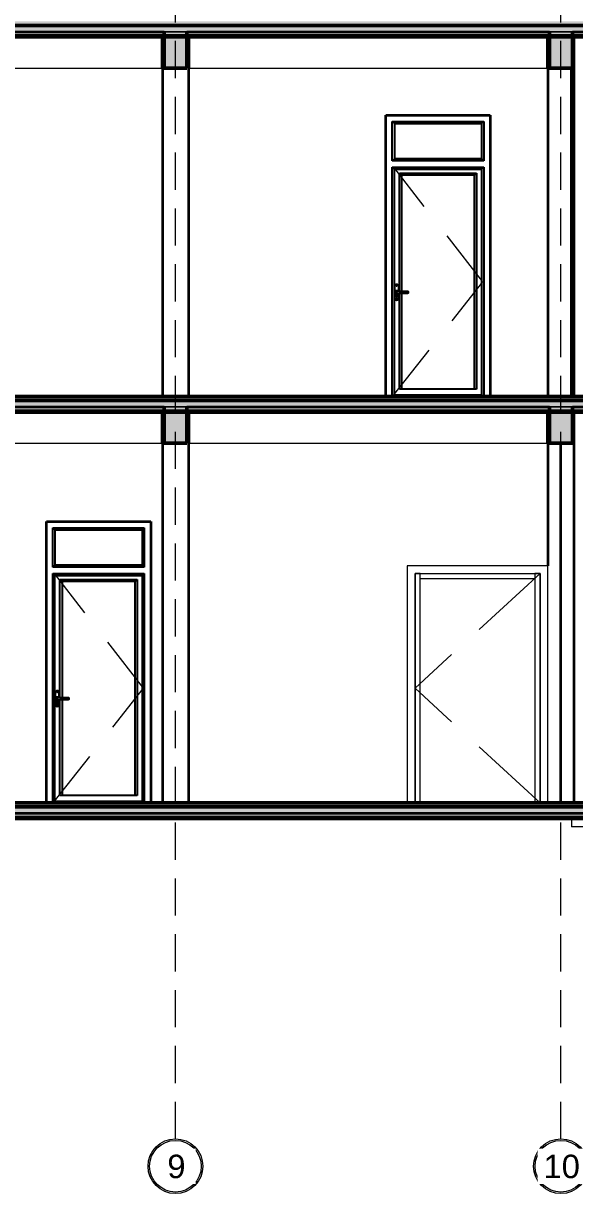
# Model space of a CAD drawing. Header units: millimetres. Extents: x -31177 to 43935, y -145912 to 20306.
# Drawn here: x 28190 to 33481, y -38751 to -27520 of the extents above; entities that cross this region are included whole.
import ezdxf

# ---------------------------------------------------------------- set-up
doc = ezdxf.new("R2010")
doc.units = ezdxf.units.MM
doc.linetypes.add('Centre', pattern=[2381.25, 476.25, -357.1875, 1190.625, -357.1875])
doc.linetypes.add('Hidden', pattern=[535.78125, 357.1875, -178.59375])
for name, color, linetype, lineweight in [('A-DOOR', 2, 'Continuous', 25), ('A-DOOR-FRAM', 2, 'Continuous', 18), ('A-FLOR', 7, 'Continuous', 18), ('A-FLOR-HRAL', 2, 'Continuous', 18), ('A-FLOR-MCUT', 7, 'Continuous', 50), ('A-FLOR-PATT', 8, 'Continuous', 50), ('A-WALL', 7, 'Continuous', 35), ('S-BEAM', 7, 'Continuous', 18), ('S-COLS', 7, 'Continuous', 35), ('S-FNDN', 7, 'Continuous', 18), ('S-GRID', 1, 'Continuous', 9), ('S-GRID-IDEN', 1, 'Continuous', 9), ('S-STRS', 2, 'Continuous', 25)]:
    doc.layers.add(name, color=color, linetype=linetype, lineweight=lineweight)
doc.styles.add('Arial_1', font='arial.ttf', dxfattribs={"height": 225})
pattern_1 = [(0, (4470.77, -29654.6), (476.25, 476.25), [476.25, -476.25]), (0, (4470.77, -29476), (476.25, 476.25), [476.25, -476.25]), (0, (4470.77, -29297.43), (476.25, 476.25), [476.25, -476.25]), (90, (4530.3, -29237.9), (-476.25, 476.25), [476.25, -476.25]), (90, (4708.9, -29237.9), (-476.25, 476.25), [476.25, -476.25]), (90, (4887.5, -29237.9), (-476.25, 476.25), [476.25, -476.25])]
pattern_2 = [(0, (4470.77, -29654.615), (304.8, 76.2), [25.146, -203.454, 25.146, -203.454, -1219.2]), (0, (4470.77, -29654.615), (304.8, 76.2), [-457.2, 25.146, -432.054, 25.146, -203.454, -533.4]), (0, (4470.77, -29654.615), (304.8, 76.2), [-1143, 25.146, -127.254, 25.146, -355.854]), (120, (4585.07, -29616.515), (-218.39114, 225.86454), [25.146, -203.454, 25.146, -203.454, -1219.2]), (120, (4585.07, -29616.515), (-218.39114, 225.86454), [-457.2, 25.146, -432.054, 25.146, -203.454, -533.4]), (120, (4585.07, -29616.515), (-218.39114, 225.86454), [-1143, 25.146, -127.254, 25.146, -355.854]), (240, (4623.17, -29464.115), (-86.40886, -302.06454), [25.146, -203.454, 25.146, -203.454, -1219.2]), (240, (4623.17, -29464.115), (-86.40886, -302.06454), [-457.2, 25.146, -432.054, 25.146, -203.454, -533.4]), (240, (4623.17, -29464.115), (-86.40886, -302.06454), [-1143, 25.146, -127.254, 25.146, -355.854])]
pattern_3 = [(50, (4470.77, -29654.6), (546.5526, -47.8174), [57.15, -628.65]), (355, (4470.77, -29654.6), (-105.728, 573.17), [45.72, -502.92]), (100.451, (4516.3, -29658.6), (440.8275, 525.35), [48.57, -534.27]), (46.184, (4470.8, -29502.2), (813.237, -126.128), [85.725, -942.975]), (96.636, (4538.5, -29512.7), (712.207, 742.283), [72.855, -801.405]), (351.184, (4470.8, -29502.2), (712.215, 742.276), [68.58, -754.38]), (21, (4546.97, -29540.3), (454.8433, -306.796), [57.15, -628.65]), (326, (4546.97, -29540.3), (185.406, 552.564), [45.72, -502.92]), (71.451, (4584.87, -29565.9), (640.251, 245.764), [48.57, -534.27]), (37.5, (4470.77, -29654.62), (9.2664, 253.665), [25.146, -471.678, 25.146, -485.394, -504.825]), (37.5, (4470.77, -29654.62), (9.2664, 253.665), [-1007.364, 25.146, -479.679]), (7.5, (4470.77, -29654.62), (200.4594, 300.5414), [25.146, -265.938, 25.146, -460.248, -192.405]), (7.5, (4470.77, -29654.62), (200.4594, 300.5414), [-776.478, 25.146, -167.259]), (327.5, (4300.84, -29654.62), (406.7728, -17.1864), [25.146, -165.354, 25.146, -569.214, -788.67]), (327.5, (4300.84, -29654.62), (406.7728, -17.1864), [-784.86, 25.146, -763.524]), (317.5, (4224.64, -29654.6), (444.388, 76.2803), [25.146, -222.504, 25.146, -369.57, -560.07]), (317.5, (4224.64, -29654.6), (444.388, 76.2803), [-642.366, 25.146, -534.924])]

# ---------------------------------------------------------------- blocks, each defined once
blk = doc.blocks.new('CỬA 1 CÁNH EROWINDOW_có ô chết_ - D4_1000x2200-2361184-MẶT CẮT 2-2')
at = {"layer": 'A-DOOR'}
for p, q in [((20311, 2639), (21189, 2639)), ((20311, 2639), (20331, 2619)), ((20311, 2261), (20311, 2639)), ((20311, 2261), (20311, 2639)), ((20311, 2639), (21189, 2639)), ((20331, 2619), (21169, 2619)), ((20331, 2619), (20331, 2281)), ((21169, 2619), (21189, 2639)), ((21169, 2619), (21169, 2281)), ((21189, 2639), (21189, 2261)), ((21189, 2639), (21189, 2261)), ((20331, 2281), (20311, 2261)), ((21189, 2261), (20311, 2261)), ((21189, 2261), (20311, 2261)), ((21169, 2281), (20331, 2281)), ((21169, 2281), (21189, 2261)), ((20331, 2180), (20311, 2200)), ((20311, 0), (20311, 2200)), ((20311, 2200), (21189, 2200)), ((20311, 2200), (21189, 2200)), ((20311, 0), (20311, 2200)), ((20331, 0), (20331, 2180)), ((20331, 2180), (21169, 2180)), ((20399, 2124), (20379, 2144)), ((20379, 1013), (20379, 2144)), ((20379, 2144), (21121, 2144)), ((20379, 1013), (20379, 2144)), ((20379, 2144), (21121, 2144)), ((21101, 2124), (21121, 2144)), ((21121, 2144), (21121, 71)), ((21121, 2144), (21121, 71)), ((21169, 2180), (21189, 2200)), ((21169, 2180), (21169, 0)), ((21189, 2200), (21189, 0)), ((21189, 2200), (21189, 0)), ((21101, 2124), (20399, 2124)), ((20399, 2124), (20399, 1008)), ((21101, 71), (21101, 2124)), ((20333, 1055), (20333, 945)), ((20379, 1013), (20353, 1013)), ((20373, 1013), (20373, 1055)), ((20389, 1008), (20379, 1013)), ((20349, 960), (20349, 971)), ((20350, 953), (20350, 958)), ((20350, 958), (20350, 953)), ((20351, 973), (20355, 973)), ((20378, 1009), (20353, 1009)), ((20353, 991), (20378, 991)), ((20353, 987), (20379, 987)), ((20356, 958), (20356, 953)), ((20356, 953), (20356, 958)), ((20357, 971), (20357, 960)), ((20373, 945), (20373, 987)), ((20388, 1004), (20378, 1009)), ((20378, 991), (20388, 996)), ((20379, 987), (20389, 992)), ((20379, 71), (20379, 987)), ((20379, 71), (20379, 987)), ((20459, 1004), (20388, 1004)), ((20388, 996), (20459, 996)), ((20459, 1008), (20389, 1008)), ((20389, 992), (20459, 992)), ((20399, 992), (20399, 71)), ((20331, 15), (21169, 15)), ((21121, 71), (20379, 71))]:
    blk.add_line(p, q, dxfattribs=at)
at = {"layer": 'A-DOOR', "linetype": 'Centre', "lineweight": 18}
for p, q in [((20323, 2200), (21177, 1100)), ((21177, 1100), (20323, 15))]:
    blk.add_line(p, q, dxfattribs=at)
at = {"layer": 'A-DOOR', "flags": 128}
for points in [[(20353, 1013), (20352, 1013), (20352, 1013), (20351, 1013), (20351, 1013), (20350, 1013), (20350, 1013), (20349, 1012), (20349, 1012), (20348, 1012), (20348, 1012), (20347, 1012), (20347, 1012), (20347, 1011), (20346, 1011), (20346, 1011), (20345, 1010), (20345, 1010), (20344, 1010), (20344, 1009), (20344, 1009), (20343, 1009), (20343, 1008), (20343, 1008), (20342, 1007), (20342, 1007), (20342, 1007), (20342, 1006), (20341, 1006), (20341, 1005), (20341, 1005), (20341, 1004), (20341, 1004), (20340, 1003), (20340, 1003), (20340, 1002), (20340, 1002), (20340, 1001), (20340, 1001), (20340, 1000), (20340, 1000), (20340, 999), (20340, 999), (20340, 998), (20340, 998), (20340, 997), (20340, 997), (20341, 996), (20341, 996), (20341, 995), (20341, 995), (20341, 994), (20342, 994), (20342, 993), (20342, 993), (20342, 992), (20343, 992), (20343, 992), (20343, 991), (20344, 991), (20344, 990), (20345, 990), (20345, 990), (20345, 989), (20346, 989), (20346, 989), (20347, 989), (20347, 988), (20348, 988), (20348, 988), (20349, 988), (20349, 988), (20350, 987), (20350, 987), (20351, 987), (20351, 987), (20352, 987), (20352, 987), (20353, 987), (20353, 987)], [(20467, 1001), (20467, 1001), (20467, 1001), (20467, 1002), (20467, 1002), (20467, 1002), (20467, 1002), (20467, 1003), (20466, 1003), (20466, 1003), (20466, 1004), (20466, 1004), (20466, 1004), (20466, 1004), (20465, 1005), (20465, 1005), (20465, 1005), (20465, 1005), (20465, 1006), (20464, 1006), (20464, 1006), (20464, 1006), (20464, 1007), (20463, 1007), (20463, 1007), (20463, 1007), (20463, 1007), (20462, 1007), (20462, 1007), (20462, 1008), (20461, 1008), (20461, 1008), (20461, 1008), (20460, 1008), (20460, 1008), (20460, 1008), (20459, 1008), (20459, 1008), (20459, 1008)], [(20459, 992), (20459, 992), (20460, 992), (20460, 992), (20460, 992), (20461, 992), (20461, 992), (20461, 992), (20462, 992), (20462, 993), (20462, 993), (20462, 993), (20463, 993), (20463, 993), (20463, 993), (20464, 993), (20464, 994), (20464, 994), (20464, 994), (20465, 994), (20465, 994), (20465, 995), (20465, 995), (20465, 995), (20466, 995), (20466, 996), (20466, 996), (20466, 996), (20466, 997), (20466, 997), (20466, 997), (20467, 997), (20467, 998), (20467, 998), (20467, 998), (20467, 999), (20467, 999), (20467, 999), (20467, 1000), (20467, 1000), (20467, 1000), (20467, 1001)]]:
    blk.add_lwpolyline(points, dxfattribs=at)
at = {"layer": 'A-DOOR'}
for centre, radius, start, end in [((20353, 1055), 20, 0, 180), ((20353, 1000), 15, 59.6784, 180), ((20353, 1000), 15, 129.4693, 135), ((20353, 1000), 15, 114.4972, 120), ((20353, 1000), 15, 99.6105, 105), ((20353, 1063), 3, 0, 180), ((20353, 1063), 3, 180, 0), ((20353, 1000), 15, 84.7698, 90), ((20353, 1000), 15, 69.9569, 75), ((20353, 945), 20, 180, 360), ((20353, 1000), 15, 180, 300.3216), ((20353, 1000), 15, 225, 230.5307), ((20353, 1000), 8.66, 90, 270), ((20353, 1000), 15, 240, 245.5028), ((20353, 1000), 15, 255, 260.3895), ((20351, 971), 2.04, 90, 180), ((20350, 960), 1.99, 180, 268.9596), ((20350, 960), 1.99, 224.4798, 268.9596), ((20353, 1000), 3.02, 0, 180), ((20353, 1000), 3.02, 180, 0), ((20353, 938), 3, 0, 180), ((20353, 938), 3, 180, 0), ((20353, 953), 2.5, 180, 0), ((20353, 1000), 15, 270, 275.2302), ((20353, 1000), 3.02, 30, 45), ((20353, 1000), 3.02, 315, 330), ((20355, 971), 2.04, 0, 90), ((20356, 960), 1.99, 271.0404, 0), ((20356, 960), 1.99, 271.0404, 315.5202), ((20353, 1000), 15, 285, 290.0431), ((20459, 1000), 3.66, 270, 90)]:
    blk.add_arc(centre, radius, start, end, dxfattribs=at)
for points in [[(20379, 1013), (20379, 1013), (20379, 1013), (20378, 1011), (20378, 1009), (20378, 1009)], [(20379, 987), (20379, 987), (20379, 987), (20378, 989), (20378, 991), (20378, 991)], [(20389, 1008), (20389, 1008), (20389, 1008), (20388, 1006), (20388, 1004), (20388, 1004)], [(20389, 992), (20389, 992), (20389, 992), (20388, 994), (20388, 996), (20388, 996)]]:
    blk.add_open_spline(points, degree=3, dxfattribs=at)
blk = doc.blocks.new('Cua_Chong_Chay_D7_1Canh - D7_1200x2200-2407364-MẶT CẮT 2-2')
at = {"layer": 'A-DOOR', "linetype": 'Centre', "lineweight": 18}
for q in [(33150, 2200), (33150, 0)]:
    blk.add_line((31950, 1100), q, dxfattribs=at)
at = {"layer": 'A-DOOR-FRAM'}
for p, q in [((33225, 2275), (31875, 2275)), ((31875, 2275), (31875, 0)), ((33225, 0), (33225, 2275)), ((31950, 0), (31950, 2200)), ((31950, 2200), (33150, 2200)), ((31950, 2200), (31950, 0)), ((32000, 2200), (31950, 2200)), ((32000, 0), (32000, 2200)), ((32000, 2200), (33100, 2200)), ((32000, 2150), (32000, 2200)), ((33100, 2150), (32000, 2150)), ((33100, 2200), (33100, 0)), ((33150, 2200), (33100, 2200)), ((33100, 2200), (33100, 2150)), ((33150, 2200), (33150, 0)), ((33150, 0), (33150, 2200))]:
    blk.add_line(p, q, dxfattribs=at)
blk = doc.blocks.new('M_Concrete-Rectangular-Column - COT250X400-V2-MẶT CẮT 2-2')
at = {"layer": 'S-COLS'}
for p, q in [((7925, 3750), (7925, 0)), ((8175, 3750), (8175, 0))]:
    blk.add_line(p, q, dxfattribs=at)
blk = doc.blocks.new('M_Concrete-Rectangular-Column - COT250X400-V3-MẶT CẮT 2-2')
at = {"layer": 'S-COLS'}
for p, q in [((33225, 3750), (33225, 2275)), ((33475, 3750), (33475, 0))]:
    blk.add_line(p, q, dxfattribs=at)
blk = doc.blocks.new('Railing - 150mm-2368385-MẶT CẮT 2-2')
at = {"layer": 'A-FLOR-HRAL'}
blk.add_line((7924, 3573), (7911, 3573), dxfattribs=at)
blk = doc.blocks.new('Railing - Railing-2368593-MẶT CẮT 2-2')
blk.add_blockref('Railing - 150mm-2368385-MẶT CẮT 2-2', (25300, 0))
blk = doc.blocks.new('CỬA 1 CÁNH EROWINDOW_có ô chết_ - D4_1000x2200-V6-MẶT CẮT 2-2')
at = {"layer": 'A-DOOR'}
for p, q in [((20611, 6539), (21489, 6539)), ((20611, 6539), (20631, 6519)), ((20611, 6161), (20611, 6539)), ((20611, 6161), (20611, 6539)), ((20611, 6539), (21489, 6539)), ((20631, 6519), (21469, 6519)), ((20631, 6519), (20631, 6181)), ((21469, 6519), (21489, 6539)), ((21469, 6519), (21469, 6181)), ((21489, 6539), (21489, 6161)), ((21489, 6539), (21489, 6161)), ((20631, 6181), (20611, 6161)), ((21469, 6181), (20631, 6181)), ((21469, 6181), (21489, 6161)), ((21489, 6161), (20611, 6161)), ((21489, 6161), (20611, 6161)), ((20631, 6080), (20611, 6100)), ((20611, 3900), (20611, 6100)), ((20611, 6100), (21489, 6100)), ((20611, 6100), (21489, 6100)), ((20611, 3900), (20611, 6100)), ((20631, 3900), (20631, 6080)), ((20631, 6080), (21469, 6080)), ((21469, 6080), (21489, 6100)), ((21469, 6080), (21469, 3900)), ((21489, 6100), (21489, 3900)), ((21489, 6100), (21489, 3900)), ((20699, 6024), (20679, 6044)), ((20679, 4913), (20679, 6044)), ((20679, 6044), (21421, 6044)), ((20679, 4913), (20679, 6044)), ((20679, 6044), (21421, 6044)), ((21401, 6024), (20699, 6024)), ((20699, 6024), (20699, 4908)), ((21401, 6024), (21421, 6044)), ((21401, 3971), (21401, 6024)), ((21421, 6044), (21421, 3971)), ((21421, 6044), (21421, 3971)), ((20633, 4955), (20633, 4845)), ((20673, 4913), (20673, 4955)), ((20649, 4860), (20649, 4871)), ((20650, 4853), (20650, 4858)), ((20650, 4858), (20650, 4853)), ((20651, 4873), (20655, 4873)), ((20679, 4913), (20653, 4913)), ((20678, 4909), (20653, 4909)), ((20653, 4891), (20678, 4891)), ((20653, 4887), (20679, 4887)), ((20656, 4858), (20656, 4853)), ((20656, 4853), (20656, 4858)), ((20657, 4871), (20657, 4860)), ((20673, 4845), (20673, 4887)), ((20688, 4904), (20678, 4909)), ((20678, 4891), (20688, 4896)), ((20689, 4908), (20679, 4913)), ((20679, 4887), (20689, 4892)), ((20679, 3971), (20679, 4887)), ((20679, 3971), (20679, 4887)), ((20759, 4904), (20688, 4904)), ((20688, 4896), (20759, 4896)), ((20759, 4908), (20689, 4908)), ((20689, 4892), (20759, 4892)), ((20699, 4892), (20699, 3971)), ((21421, 3971), (20679, 3971)), ((20631, 3915), (21469, 3915))]:
    blk.add_line(p, q, dxfattribs=at)
at = {"layer": 'A-DOOR', "linetype": 'Centre', "lineweight": 18}
for p, q in [((20623, 6100), (21477, 5000)), ((21477, 5000), (20623, 3915))]:
    blk.add_line(p, q, dxfattribs=at)
at = {"layer": 'A-DOOR', "flags": 128}
for points in [[(20653, 4913), (20652, 4913), (20652, 4913), (20651, 4913), (20651, 4913), (20650, 4913), (20650, 4913), (20649, 4912), (20649, 4912), (20648, 4912), (20648, 4912), (20647, 4912), (20647, 4912), (20647, 4911), (20646, 4911), (20646, 4911), (20645, 4910), (20645, 4910), (20644, 4910), (20644, 4909), (20644, 4909), (20643, 4909), (20643, 4908), (20643, 4908), (20642, 4907), (20642, 4907), (20642, 4907), (20642, 4906), (20641, 4906), (20641, 4905), (20641, 4905), (20641, 4904), (20641, 4904), (20640, 4903), (20640, 4903), (20640, 4902), (20640, 4902), (20640, 4901), (20640, 4901), (20640, 4900), (20640, 4900), (20640, 4899), (20640, 4899), (20640, 4898), (20640, 4898), (20640, 4897), (20640, 4897), (20641, 4896), (20641, 4896), (20641, 4895), (20641, 4895), (20641, 4894), (20642, 4894), (20642, 4893), (20642, 4893), (20642, 4892), (20643, 4892), (20643, 4892), (20643, 4891), (20644, 4891), (20644, 4890), (20645, 4890), (20645, 4890), (20645, 4889), (20646, 4889), (20646, 4889), (20647, 4889), (20647, 4888), (20648, 4888), (20648, 4888), (20649, 4888), (20649, 4888), (20650, 4887), (20650, 4887), (20651, 4887), (20651, 4887), (20652, 4887), (20652, 4887), (20653, 4887), (20653, 4887)], [(20759, 4892), (20759, 4892), (20760, 4892), (20760, 4892), (20760, 4892), (20761, 4892), (20761, 4892), (20761, 4892), (20762, 4892), (20762, 4893), (20762, 4893), (20762, 4893), (20763, 4893), (20763, 4893), (20763, 4893), (20764, 4893), (20764, 4894), (20764, 4894), (20764, 4894), (20765, 4894), (20765, 4894), (20765, 4895), (20765, 4895), (20765, 4895), (20766, 4895), (20766, 4896), (20766, 4896), (20766, 4896), (20766, 4897), (20766, 4897), (20766, 4897), (20767, 4897), (20767, 4898), (20767, 4898), (20767, 4898), (20767, 4899), (20767, 4899), (20767, 4899), (20767, 4900), (20767, 4900), (20767, 4900), (20767, 4901), (20767, 4901), (20767, 4901), (20767, 4902), (20767, 4902), (20767, 4902), (20767, 4902), (20767, 4903), (20766, 4903), (20766, 4903), (20766, 4904), (20766, 4904), (20766, 4904), (20766, 4904), (20765, 4905), (20765, 4905), (20765, 4905), (20765, 4905), (20765, 4906), (20764, 4906), (20764, 4906), (20764, 4906), (20764, 4907), (20763, 4907), (20763, 4907), (20763, 4907), (20763, 4907), (20762, 4907), (20762, 4907), (20762, 4908), (20761, 4908), (20761, 4908), (20761, 4908), (20760, 4908), (20760, 4908), (20760, 4908), (20759, 4908), (20759, 4908), (20759, 4908)]]:
    blk.add_lwpolyline(points, dxfattribs=at)
at = {"layer": 'A-DOOR'}
for centre, radius, start, end in [((20653, 4955), 20, 0, 180), ((20653, 4963), 3, 0, 180), ((20653, 4963), 3, 180, 0), ((20653, 4845), 20, 180, 0), ((20653, 4900), 15, 59.6784, 180), ((20653, 4900), 15, 180, 300.3216), ((20653, 4900), 15, 129.4693, 135), ((20653, 4900), 15, 225, 230.5307), ((20653, 4900), 8.66, 90, 270), ((20653, 4900), 15, 114.4972, 120), ((20653, 4900), 15, 240, 245.5028), ((20653, 4900), 15, 99.6105, 105), ((20653, 4900), 15, 255, 260.3895), ((20651, 4871), 2.04, 90, 180), ((20650, 4860), 1.99, 180, 268.9596), ((20650, 4860), 1.99, 224.4798, 268.9596), ((20653, 4900), 3.02, 0, 180), ((20653, 4900), 3.02, 180, 0), ((20653, 4838), 3, 0, 180), ((20653, 4838), 3, 180, 0), ((20653, 4853), 2.5, 180, 0), ((20653, 4900), 15, 84.7698, 90), ((20653, 4900), 15, 270, 275.2302), ((20653, 4900), 3.02, 30, 45), ((20653, 4900), 3.02, 315, 330), ((20655, 4871), 2.04, 0, 90), ((20656, 4860), 1.99, 271.0404, 0), ((20656, 4860), 1.99, 271.0404, 315.5202), ((20653, 4900), 15, 69.9569, 75), ((20653, 4900), 15, 285.6664, 290.0431), ((20759, 4900), 3.66, 270, 90)]:
    blk.add_arc(centre, radius, start, end, dxfattribs=at)
for points in [[(20679, 4913), (20679, 4913), (20679, 4913), (20678, 4911), (20678, 4909), (20678, 4909)], [(20679, 4887), (20679, 4887), (20679, 4887), (20678, 4889), (20678, 4891), (20678, 4891)], [(20689, 4908), (20689, 4908), (20689, 4908), (20688, 4906), (20688, 4904), (20688, 4904)], [(20689, 4892), (20689, 4892), (20689, 4892), (20688, 4894), (20688, 4896), (20688, 4896)]]:
    blk.add_open_spline(points, degree=3, dxfattribs=at)
blk = doc.blocks.new('M_Concrete-Rectangular-Column - COT250X350-2391838-MẶT CẮT 2-2')
at = {"layer": 'S-COLS'}
for p, q in [((425, 7350), (425, 3900)), ((675, 7350), (675, 3900))]:
    blk.add_line(p, q, dxfattribs=at)
blk = doc.blocks.new('Grid - TRUC  D1-102336-MẶT CẮT 2-2')
at = {"layer": 'S-GRID-IDEN'}
for radius in [263, 248]:
    blk.add_circle((550, -3488), radius, dxfattribs=at)

msp = doc.modelspace()

# ---------------------------------------------------------------- hatches: boundary and pattern name
at = {"layer": 'A-FLOR-PATT', "lineweight": 18}
h = msp.add_hatch(dxfattribs=at)
h.set_pattern_fill('FP_1', color=256, style=0, pattern_type=2)
h.set_pattern_definition(pattern_2)
h.paths.add_polyline_path([(37099.4, -27540), (37262.5, -27540), (37262.5, -27500), (-4038, -27500), (-4038, -27540), (36909.5, -27540)])
h = msp.add_hatch(dxfattribs=at)
h.set_pattern_fill('FP_4', color=256, style=0, pattern_type=2)
h.set_pattern_definition(pattern_3)
h.paths.add_polyline_path([(37099.4, -27640), (37262.5, -27640), (37262.5, -27540), (-4038, -27540), (-4038, -27640), (36909.5, -27640)])
h = msp.add_hatch(dxfattribs=at)
h.set_pattern_fill('FP_3', color=256, style=0, pattern_type=2)
h.set_pattern_definition(pattern_1)
h.paths.add_polyline_path([(37099.4, -27650), (37262.5, -27650), (37262.5, -27640), (-4038, -27640), (-4038, -27650), (36909.5, -27650)])
h = msp.add_hatch(dxfattribs=at)
h.set_pattern_fill('FP_1', color=256, style=0, pattern_type=2)
h.set_pattern_definition(pattern_2)
h.paths.add_polyline_path([(37099.4, -31140), (37262.5, -31140), (37262.5, -31100), (-4038, -31100), (-4038, -31140), (37004.4, -31140)])
h = msp.add_hatch(dxfattribs=at)
h.set_pattern_fill('FP_4', color=256, style=0, pattern_type=2)
h.set_pattern_definition(pattern_3)
h.paths.add_polyline_path([(37099.4, -31240), (37262.5, -31240), (37262.5, -31140), (-4038, -31140), (-4038, -31240), (36909.5, -31240)])
h = msp.add_hatch(dxfattribs=at)
h.set_pattern_fill('FP_3', color=256, style=0, pattern_type=2)
h.set_pattern_definition(pattern_1)
h.paths.add_polyline_path([(37099.4, -31250), (37262.5, -31250), (37262.5, -31240), (-4038, -31240), (-4038, -31250), (36909.5, -31250)])
h = msp.add_hatch(dxfattribs=at)
h.set_pattern_fill('FP_1', color=256, style=0, pattern_type=2)
h.set_pattern_definition(pattern_2)
h.paths.add_polyline_path([(37099.4, -35040), (37262.5, -35040), (37262.5, -35000), (-4038, -35000), (-4038, -35040), (37004.4, -35040)])
h = msp.add_hatch(dxfattribs=at)
h.set_pattern_fill('FP_4', color=256, style=0, pattern_type=2)
h.set_pattern_definition(pattern_3)
h.paths.add_polyline_path([(20198, -35140), (37262.5, -35140), (37262.5, -35040), (-4038, -35040), (-4038, -35140), (17159.6, -35140)])
h = msp.add_hatch(dxfattribs=at)
h.set_pattern_fill('FP_3', color=256, style=0, pattern_type=2)
h.set_pattern_definition(pattern_1)
h.paths.add_polyline_path([(36909.5, -35150), (37262.5, -35150), (37262.5, -35140), (-4038, -35140), (-4038, -35150), (35390.2, -35150)])
at = {"layer": 'S-BEAM'}
for points in [[(29760, -27950), (29760, -27600), (29540, -27600), (29540, -27950), (29693.2, -27950)], [(33240, -27950), (33460, -27950), (33460, -27600), (33240, -27600), (33240, -27921.9)], [(29540, -31550), (29760, -31550), (29760, -31200), (29540, -31200), (29540, -31383.8)], [(33253.8, -31550), (33460, -31550), (33460, -31200), (33240, -31200), (33240, -31550)]]:
    msp.add_hatch(color=8, dxfattribs=at).paths.add_polyline_path(points)

# ---------------------------------------------------------------- linework, layer by layer
at = {"layer": 'A-FLOR', "lineweight": 50}
for p, q in [((-4038, -27650), (37262.5, -27650)), ((37262.5, -31100), (-4038, -31100)), ((-4038, -31250), (37262.5, -31250)), ((38350, -35000), (-4038, -35000)), ((-4038, -35150), (38650, -35150))]:
    msp.add_line(p, q, dxfattribs=at)
at = {"layer": 'A-FLOR'}
for p in [(33450, -35150), (37050, -35230)]:
    msp.add_line(p, (33450, -35230), dxfattribs=at)
at = {"layer": 'A-FLOR-MCUT'}
for p, q in [((37262.5, -27540), (-4038, -27540)), ((37262.5, -27640), (-4038, -27640)), ((37262.5, -31140), (-4038, -31140)), ((37262.5, -31240), (-4038, -31240)), ((38350, -35040), (-4038, -35040)), ((37262.5, -35140), (-4038, -35140))]:
    msp.add_line(p, q, dxfattribs=at)
at = {"layer": 'A-WALL'}
for p, q in [((29540, -27850), (29512.3, -27850)), ((29787.7, -27850), (29760, -27850)), ((33240, -27850), (33212.3, -27850)), ((33450, -31100), (33450, -27950)), ((31670, -31100), (31670, -28400)), ((31670, -28400), (32670, -28400)), ((32670, -28400), (32670, -31100)), ((29540, -31450), (29512.3, -31450)), ((29787.7, -31450), (29760, -31450)), ((33240, -31450), (33212.3, -31450)), ((33350, -35000), (33350, -31550)), ((28412, -35000), (28412, -32300)), ((28412, -32300), (29412, -32300)), ((29412, -32300), (29412, -35000))]:
    msp.add_line(p, q, dxfattribs=at)
at = {"layer": 'S-BEAM'}
for p, q in [((29760, -27600), (29540, -27600)), ((33460, -27600), (33240, -27600)), ((29512.3, -27650), (29512.3, -27950)), ((29787.7, -27950), (29787.7, -27650)), ((33212.3, -27650), (33212.3, -27950)), ((26187.7, -27950), (29512.3, -27950)), ((29787.7, -27950), (33212.3, -27950)), ((29760, -31200), (29540, -31200)), ((33460, -31200), (33240, -31200)), ((29512.3, -31250), (29512.3, -31550)), ((29787.7, -31550), (29787.7, -31250)), ((33212.3, -31250), (33212.3, -31550)), ((26187.7, -31550), (29512.3, -31550)), ((29787.7, -31550), (33212.3, -31550))]:
    msp.add_line(p, q, dxfattribs=at)
at = {"layer": 'S-BEAM', "lineweight": 50}
for p, q in [((29540, -27600), (29540, -27950)), ((29760, -27950), (29760, -27600)), ((33240, -27600), (33240, -27950)), ((33460, -27950), (33460, -27600)), ((29540, -27950), (29760, -27950)), ((33240, -27950), (33460, -27950)), ((29540, -31200), (29540, -31550)), ((29760, -31550), (29760, -31200)), ((33240, -31200), (33240, -31550)), ((33460, -31550), (33460, -31200)), ((29540, -31550), (29760, -31550)), ((33240, -31550), (33460, -31550))]:
    msp.add_line(p, q, dxfattribs=at)
at = {"layer": 'S-FNDN', "lineweight": 35}
for p, q in [((26160, -27600), (29540, -27600)), ((29760, -27600), (33240, -27600)), ((33460, -27600), (37040, -27600)), ((26160, -31200), (29540, -31200)), ((29760, -31200), (33240, -31200)), ((33460, -31200), (37040, -31200)), ((-4038, -35100), (37262.5, -35100))]:
    msp.add_line(p, q, dxfattribs=at)
at = {"layer": 'S-FNDN'}
for p, q in [((29540, -27600), (29760, -27600)), ((33240, -27600), (33460, -27600)), ((29540, -31200), (29760, -31200)), ((33240, -31200), (33460, -31200))]:
    msp.add_line(p, q, dxfattribs=at)
at = {"layer": 'S-GRID', "linetype": 'Hidden'}
for p, q in [((29650, -38225.6), (29650, -14693.7)), ((33350, -38225.6), (33350, -14693.7))]:
    msp.add_line(p, q, dxfattribs=at)
at = {"layer": 'S-STRS'}
for p, q in [((33212.3, -27658), (33225, -27658)), ((33212.3, -31437.1), (33225, -31437.1))]:
    msp.add_line(p, q, dxfattribs=at)

# ---------------------------------------------------------------- block references
at = {"layer": 'A-DOOR'}
for name, p in [('CỬA 1 CÁNH EROWINDOW_có ô chết_ - D4_1000x2200-V6-MẶT CẮT 2-2', (11120, -35000)), ('CỬA 1 CÁNH EROWINDOW_có ô chết_ - D4_1000x2200-2361184-MẶT CẮT 2-2', (8162, -35000))]:
    msp.add_blockref(name, p, dxfattribs=at)
at = {"layer": 'A-DOOR', "linetype": 'Centre', "lineweight": 18}
msp.add_blockref('Cua_Chong_Chay_D7_1Canh - D7_1200x2200-2407364-MẶT CẮT 2-2', (0, -35000), dxfattribs=at)
at = {"layer": 'A-FLOR-HRAL'}
msp.add_blockref('Railing - Railing-2368593-MẶT CẮT 2-2', (0, -35000), dxfattribs=at)
at = {"layer": 'S-COLS'}
for name, p in [('M_Concrete-Rectangular-Column - COT250X350-2391838-MẶT CẮT 2-2', (29100, -35000)), ('M_Concrete-Rectangular-Column - COT250X350-2391838-MẶT CẮT 2-2', (32800, -35000)), ('M_Concrete-Rectangular-Column - COT250X400-V2-MẶT CẮT 2-2', (21600, -35000)), ('M_Concrete-Rectangular-Column - COT250X400-V3-MẶT CẮT 2-2', (0, -35000))]:
    msp.add_blockref(name, p, dxfattribs=at)
at = {"layer": 'S-GRID-IDEN'}
for p in [(29100, -35000), (32800, -35000)]:
    msp.add_blockref('Grid - TRUC  D1-102336-MẶT CẮT 2-2', p, dxfattribs=at)

# ---------------------------------------------------------------- next in the draw order: texts
at = {"layer": 'S-GRID-IDEN', "char_height": 225, "attachment_point": 1, "style": 'Arial_1', "bg_fill": 3, "box_fill_scale": 1.25, "bg_fill_color": 256, "bg_fill_true_color": 13158600, "bg_fill_transparency": 0}
for s, insert, width in [('9', (29571.9, -38377.2), 216.456), ('10', (33182.6, -38377.2), 432.911)]:
    msp.add_mtext(s, dxfattribs=dict(at, insert=insert, width=width))

doc.saveas('drawing.dxf')
